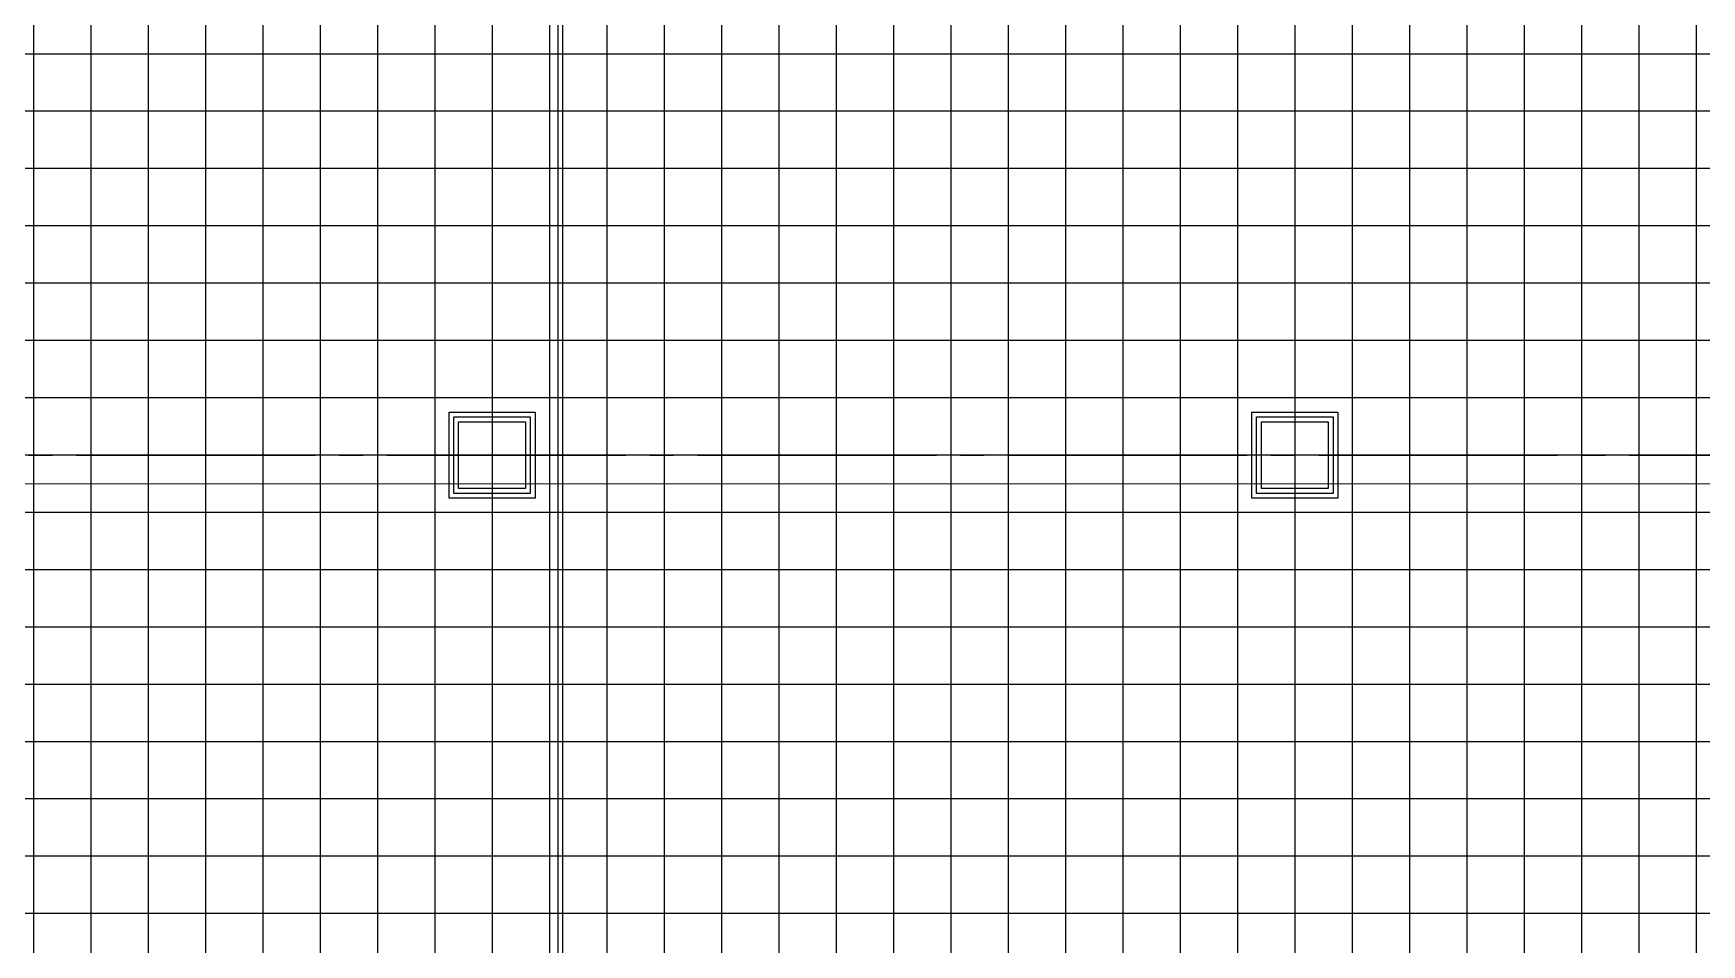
# Model space of a CAD drawing. Header units: millimetres. Extents: x -960 to 41501, y -1010 to 11880.
# Drawn here: x 2160 to 3906, y 6987 to 7942 of the extents above; entities that cross this region are included whole.
import ezdxf
from ezdxf.enums import TextEntityAlignment as Align

# ---------------------------------------------------------------- set-up
doc = ezdxf.new("R2010")
doc.units = ezdxf.units.MM
doc.header["$LTSCALE"] = 100
doc.linetypes.add('X-S-FAB-L10$0$COL-CEN-LIN', pattern=[3.25, 2.5, -0.25, 0.25, -0.25])
for name, color, linetype in [('0-XREF', 7, 'Continuous'), ('188K-SM-03-F10-ARCH-PA-Y2257103$0$K-P1S-4.2-單抗', 53, 'Continuous'), ('188K-SM-03-F10-ARCH-PA-Y2257103$0$K-P2D-4.2-雙抗', 53, 'Continuous'), ('188K-SM-03-F10-ARCH-RF-Y2257103$0$K-RF-0.55', 191, 'Continuous'), ('188K-SM-03-F10-ARCH-RF-Y2257103$0$K-RF-0.55-AREA', 6, 'Continuous'), ('X-S-FAB-L10$0$0-DIM-TXT', 8, 'Continuous'), ('X-S-FAB-L10$0$BLOCK', 8, 'Continuous'), ('X-S-FAB-L10$0$CCL', 8, 'X-S-FAB-L10$0$COL-CEN-LIN'), ('X-S-FAB-L10$0$COL-S', 8, 'Continuous'), ('X-S-FAB-L10$0$S-FNDN', 8, 'Continuous')]:
    doc.layers.add(name, color=color, linetype=linetype)
doc.styles.add('X-S-FAB-L10$0$CHINA', font='simplex.shx', dxfattribs={"width": 0.75, "bigfont": 'chineset.shx'})
doc.styles.add('X-S-FAB-L10$0$Standard', font='', dxfattribs={"width": 0.8})
doc.styles.add('X-S-FAB-L10$0$TG_NOTE_TEXT', font='simplex.shx', dxfattribs={"width": 0.75, "bigfont": 'chineset.shx'})
doc.styles.get('X-S-FAB-L10$0$Standard').set_extended_font_data('Microsoft JhengHei')

# ---------------------------------------------------------------- blocks, each defined once
blk = doc.blocks.new('X-S-FAB-L10$0$FAB2-L05')
at = {"layer": 'X-S-FAB-L10$0$CCL'}
for p, q in [((-23520, 11005), (-23520, 0)), ((-22680, 11005), (-22680, 0)), ((-26880, 8220), (1210, 8220))]:
    blk.add_line(p, q, dxfattribs=at)
at = {"layer": 'X-S-FAB-L10$0$COL-S'}
for points in [[(-23555, 8255), (-23485, 8255), (-23485, 8185), (-23555, 8185)], [(-22715, 8255), (-22645, 8255), (-22645, 8185), (-22715, 8185)]]:
    blk.add_lwpolyline(points, close=True, dxfattribs=at)
blk = doc.blocks.new('X-S-FAB-L10')
at = {"layer": 'X-S-FAB-L10$0$COL-S'}
for p, q in [((2605, 7535), (2675, 7535)), ((2605, 7465), (2605, 7535)), ((2675, 7535), (2675, 7465)), ((3445, 7535), (3515, 7535)), ((3445, 7465), (3445, 7535)), ((3515, 7535), (3515, 7465)), ((2675, 7465), (2605, 7465)), ((3515, 7465), (3445, 7465))]:
    blk.add_line(p, q, dxfattribs=at)
at = {"layer": 'X-S-FAB-L10$0$S-FNDN', "lineweight": 0, "flags": 128}
blk.add_lwpolyline([(4350, 7470), (1830, 7470), (1830, 1500), (1812.5, 1500), (1812.5, -55), (9330, -55), (9330, 7470)], close=True, dxfattribs=at)
at = {"layer": 'X-S-FAB-L10$0$BLOCK'}
blk.add_blockref('X-S-FAB-L10$0$FAB2-L05', (26160, -720), dxfattribs=at)
at = {"style": 'X-S-FAB-L10$0$TG_NOTE_TEXT', "width": 0.5, "flags": 1}
for p in [(7463.3, 9020), (18268.3, 8649), (11197.8, 4800.2), (16485.8, 4800.2), (25420.3, 2635), (13360, 320, 0), (7463.3, -33.3)]:
    blk.add_attdef('WH', text='', height=20, dxfattribs=at).set_placement(p, align=Align.BOTTOM_LEFT)
at = {"width": 0.5}
for style, p in [('X-S-FAB-L10$0$TG_NOTE_TEXT', (7585, 9020)), ('X-S-FAB-L10$0$TG_NOTE_TEXT', (18390, 8649)), ('X-S-FAB-L10$0$TG_NOTE_TEXT', (11117.5, 4813.5)), ('X-S-FAB-L10$0$TG_NOTE_TEXT', (16607.5, 4813.5)), ('X-S-FAB-L10$0$TG_NOTE_TEXT', (25350, 2635)), ('X-S-FAB-L10$0$Standard', (13129.4, 325, 0)), ('X-S-FAB-L10$0$TG_NOTE_TEXT', (7585, -20))]:
    blk.add_attdef('DESC', text='', height=10, dxfattribs=dict(at, style=style)).set_placement(p, align=Align.BOTTOM_LEFT)
for tag, style, p in [('TYPE', 'X-S-FAB-L10$0$TG_NOTE_TEXT', (7619.3, 9020)), ('NO', 'X-S-FAB-L10$0$TG_NOTE_TEXT', (7650.1, 9020)), ('TYPE', 'X-S-FAB-L10$0$TG_NOTE_TEXT', (18424.2, 8649)), ('NO', 'X-S-FAB-L10$0$TG_NOTE_TEXT', (18455, 8649)), ('NO', 'X-S-FAB-L10$0$TG_NOTE_TEXT', (11088.6, 4813.5)), ('TYPE', 'X-S-FAB-L10$0$TG_NOTE_TEXT', (11151.8, 4813.5)), ('TYPE', 'X-S-FAB-L10$0$TG_NOTE_TEXT', (16641.8, 4813.5)), ('NO', 'X-S-FAB-L10$0$TG_NOTE_TEXT', (16672.6, 4813.5)), ('NO', 'X-S-FAB-L10$0$TG_NOTE_TEXT', (25313, 2635)), ('TYPE', 'X-S-FAB-L10$0$TG_NOTE_TEXT', (25350, 2635)), ('NO', 'X-S-FAB-L10$0$Standard', (13100, 320, 0)), ('TYPE', 'X-S-FAB-L10$0$Standard', (13129.4, 320, 0)), ('TYPE', 'X-S-FAB-L10$0$TG_NOTE_TEXT', (7619.3, -20)), ('NO', 'X-S-FAB-L10$0$TG_NOTE_TEXT', (7650.1, -20))]:
    blk.add_attdef(tag, text='', height=10, dxfattribs=dict(at, style=style)).set_placement(p, align=Align.BOTTOM_RIGHT)
at = {"style": 'X-S-FAB-L10$0$TG_NOTE_TEXT', "width": 0.5, "flags": 1}
for rotation, p in [(180, (43, 7480)), (180, (943, 7480)), (90, (24310, 3717.8)), (270, (17080, 1711.7))]:
    blk.add_attdef('WH', text='', height=20, rotation=rotation, dxfattribs=at).set_placement(p, align=Align.BOTTOM_LEFT)
at = {"width": 0.5}
for rotation, style, p in [(180, 'X-S-FAB-L10$0$Standard', (317.6, 7480)), (180, 'X-S-FAB-L10$0$Standard', (1217.6, 7480)), (90, 'X-S-FAB-L10$0$TG_NOTE_TEXT', (24310, 3647.5)), (270, 'X-S-FAB-L10$0$TG_NOTE_TEXT', (17080, 1605))]:
    blk.add_attdef('DESC', text='', height=10, rotation=rotation, dxfattribs=dict(at, style=style)).set_placement(p, align=Align.BOTTOM_LEFT)
for tag, rotation, style, p in [('TYPE', 180, 'X-S-FAB-L10$0$Standard', (317.6, 7480)), ('NO', 180, 'X-S-FAB-L10$0$Standard', (347, 7480)), ('TYPE', 180, 'X-S-FAB-L10$0$Standard', (1217.6, 7480)), ('NO', 180, 'X-S-FAB-L10$0$Standard', (1247, 7480)), ('TYPE', 90, 'X-S-FAB-L10$0$TG_NOTE_TEXT', (24310, 3647.5)), ('NO', 90, 'X-S-FAB-L10$0$TG_NOTE_TEXT', (24310, 3610.5)), ('TYPE', 270, 'X-S-FAB-L10$0$TG_NOTE_TEXT', (17080, 1605)), ('NO', 270, 'X-S-FAB-L10$0$TG_NOTE_TEXT', (17080, 1573))]:
    blk.add_attdef(tag, text='', height=10, rotation=rotation, dxfattribs=dict(at, style=style)).set_placement(p, align=Align.BOTTOM_RIGHT)
at = {"layer": 'X-S-FAB-L10$0$0-DIM-TXT', "style": 'X-S-FAB-L10$0$CHINA', "width": 0.75}
for p in [(667.4, 7855.1, -2689.4), (22627.4, 6728.8), (25644.7, 6728.8), (24778.8, 5569.1), (1118.3, 4980), (417.8, 4594.6), (23874.8, 4355), (22927.4, 4330.1), (23749.9, 3901.4), (417.8, 3765.2), (1118.3, 3730), (417.8, 3115.8), (536.9, 2227.8), (16909, 1782.7), (888.4, 880.5), (16977.4, 750), (18878.8, 750), (25641.2, 553.2), (21364, 526.9)]:
    blk.add_attdef('HIG', text='', height=80, dxfattribs=at).set_placement(p, align=Align.MIDDLE_LEFT)
blk = doc.blocks.new('188K-SM-03-F10-ARCH-RF-Y2257103')
at = {"layer": '188K-SM-03-F10-ARCH-RF-Y2257103$0$K-RF-0.55'}
for p, q in [((2160, 9012.5), (2160, -12.5)), ((2220, 9012.5), (2220, -12.5)), ((2280, 9012.5), (2280, -12.5)), ((2340, 9012.5), (2340, -12.5)), ((2400, 9012.5), (2400, -12.5)), ((2460, 9012.5), (2460, -12.5)), ((2520, 9012.5), (2520, -12.5)), ((2580, 9012.5), (2580, -12.5)), ((2700, 9012.5), (2700, -12.5)), ((2760, 9012.5), (2760, -12.5)), ((2820, 9012.5), (2820, -12.5)), ((2880, 9012.5), (2880, -12.5)), ((2940, 9012.5), (2940, -12.5)), ((3000, 9012.5), (3000, -12.5)), ((3060, 9012.5), (3060, -12.5)), ((3120, 9012.5), (3120, -12.5)), ((3180, 9012.5), (3180, -12.5)), ((3240, 9012.5), (3240, -12.5)), ((3300, 9012.5), (3300, -12.5)), ((3360, 9012.5), (3360, -12.5)), ((3420, 9012.5), (3420, -12.5)), ((3540, 9012.5), (3540, -12.5)), ((3600, 9012.5), (3600, -12.5)), ((3660, 9012.5), (3660, -12.5)), ((3720, 9012.5), (3720, -12.5)), ((3780, 9012.5), (3780, -12.5)), ((3840, 9012.5), (3840, -12.5)), ((3900, 9012.5), (3900, -12.5)), ((2640, 8965), (2640, 35)), ((3480, 8965), (3480, 35)), ((19320, 7920), (1845, 7920)), ((19320, 7860), (1845, 7860)), ((19320, 7800), (1845, 7800)), ((19320, 7740), (1845, 7740)), ((19320, 7680), (1845, 7680)), ((19320, 7620), (1845, 7620)), ((19320, 7560), (1845, 7560)), ((19285, 7500), (1845, 7500)), ((19320, 7440), (1845, 7440)), ((19320, 7380), (1845, 7380)), ((21180, 7320), (1845, 7320)), ((21349.5, 7260), (1845, 7260)), ((21349.5, 7200), (1845, 7200)), ((21349.5, 7140), (1845, 7140)), ((21349.5, 7080), (1845, 7080)), ((21349.5, 7020), (1845, 7020))]:
    blk.add_line(p, q, dxfattribs=at)
at = {"layer": '188K-SM-03-F10-ARCH-RF-Y2257103$0$K-RF-0.55-AREA'}
for points in [[(2605, 7535), (2675, 7535), (2675, 7465), (2605, 7465)], [(3445, 7535), (3515, 7535), (3515, 7465), (3445, 7465)]]:
    blk.add_lwpolyline(points, close=True, dxfattribs=at)
blk = doc.blocks.new('188K-SM-03-F10-ARCH-PA-Y2257103')
at = {"layer": '188K-SM-03-F10-ARCH-PA-Y2257103$0$K-P1S-4.2-單抗'}
for points in [[(2595, 7545), (2685, 7545), (2685, 7455), (2595, 7455)], [(3435, 7545), (3525, 7545), (3525, 7455), (3435, 7455)], [(2600, 7540), (2680, 7540), (2680, 7460), (2600, 7460)], [(3440, 7540), (3520, 7540), (3520, 7460), (3440, 7460)]]:
    blk.add_lwpolyline(points, close=True, dxfattribs=at)
at = {"layer": '188K-SM-03-F10-ARCH-PA-Y2257103$0$K-P2D-4.2-雙抗'}
for p, q in [((2709, 3474.7), (2709, 8295)), ((2714, 3474.7), (2714, 8295))]:
    blk.add_line(p, q, dxfattribs=at)

msp = doc.modelspace()

# ---------------------------------------------------------------- block references
for name in ['X-S-FAB-L10', '188K-SM-03-F10-ARCH-RF-Y2257103']:
    msp.add_blockref(name, (0, 0))
at = {"layer": '0-XREF'}
msp.add_blockref('188K-SM-03-F10-ARCH-PA-Y2257103', (0, 0), dxfattribs=at)

doc.saveas('drawing.dxf')
